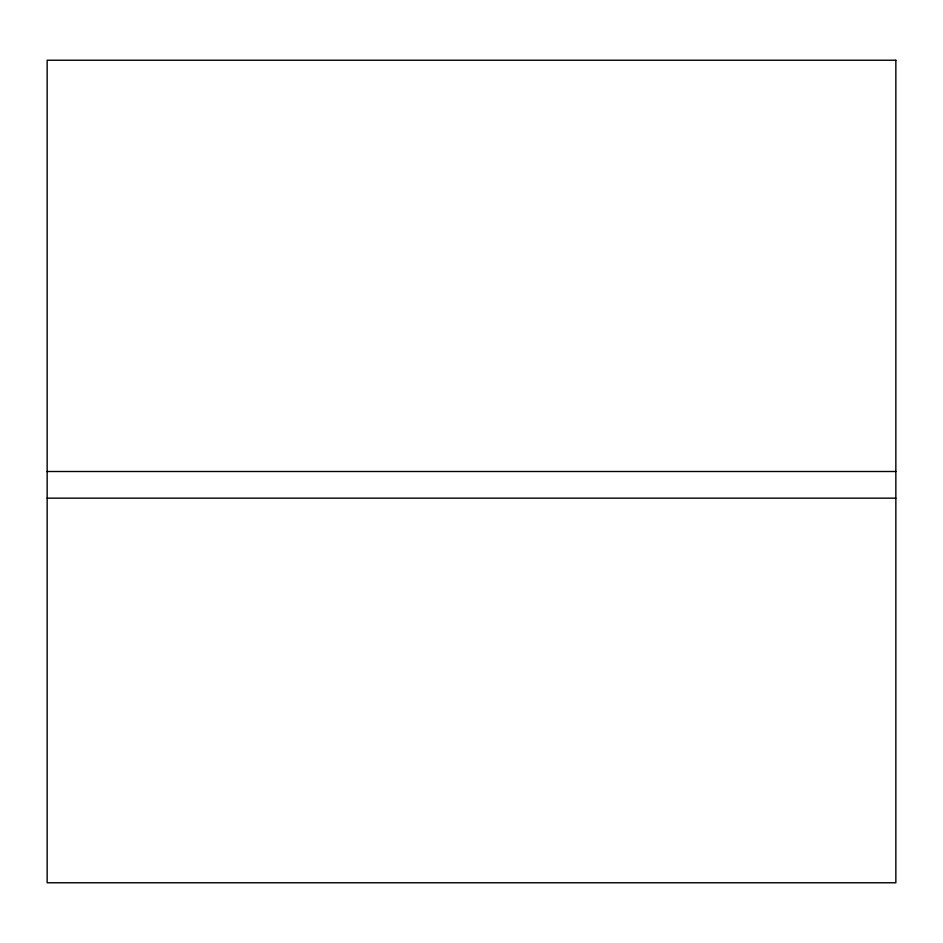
<?xml version="1.0" encoding="UTF-8"?>
<svg xmlns="http://www.w3.org/2000/svg" width="943" height="943" viewBox="0 0 943 943"><rect width="100%" height="100%" fill="white"/><g stroke="black" fill="none" stroke-linecap="round" stroke-linejoin="round"><path stroke-width="1.41" d="M47.15 471.5L895.85 471.5M47.15 498.152L895.85 498.152M895.85 60.234L47.15 60.234L47.15 882.766L895.85 882.766L895.85 60.234"/></g></svg>
